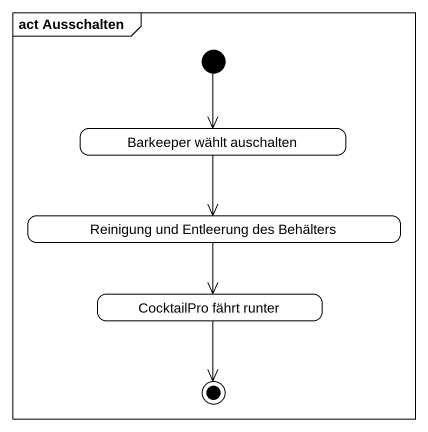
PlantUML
@startuml
mainframe act Ausschalten
hide empty description
state "Barkeeper wählt auschalten" as Barkeeper_wählt_auschalten
state "Reinigung und Entleerung des Behälters" as Reinigung_und_Entleerung
state "CocktailPro fährt runter" as CocktailPro_fährt_runter
[*] --> Barkeeper_wählt_auschalten
Barkeeper_wählt_auschalten --> Reinigung_und_Entleerung
Reinigung_und_Entleerung --> CocktailPro_fährt_runter
CocktailPro_fährt_runter --> [*]
@enduml
